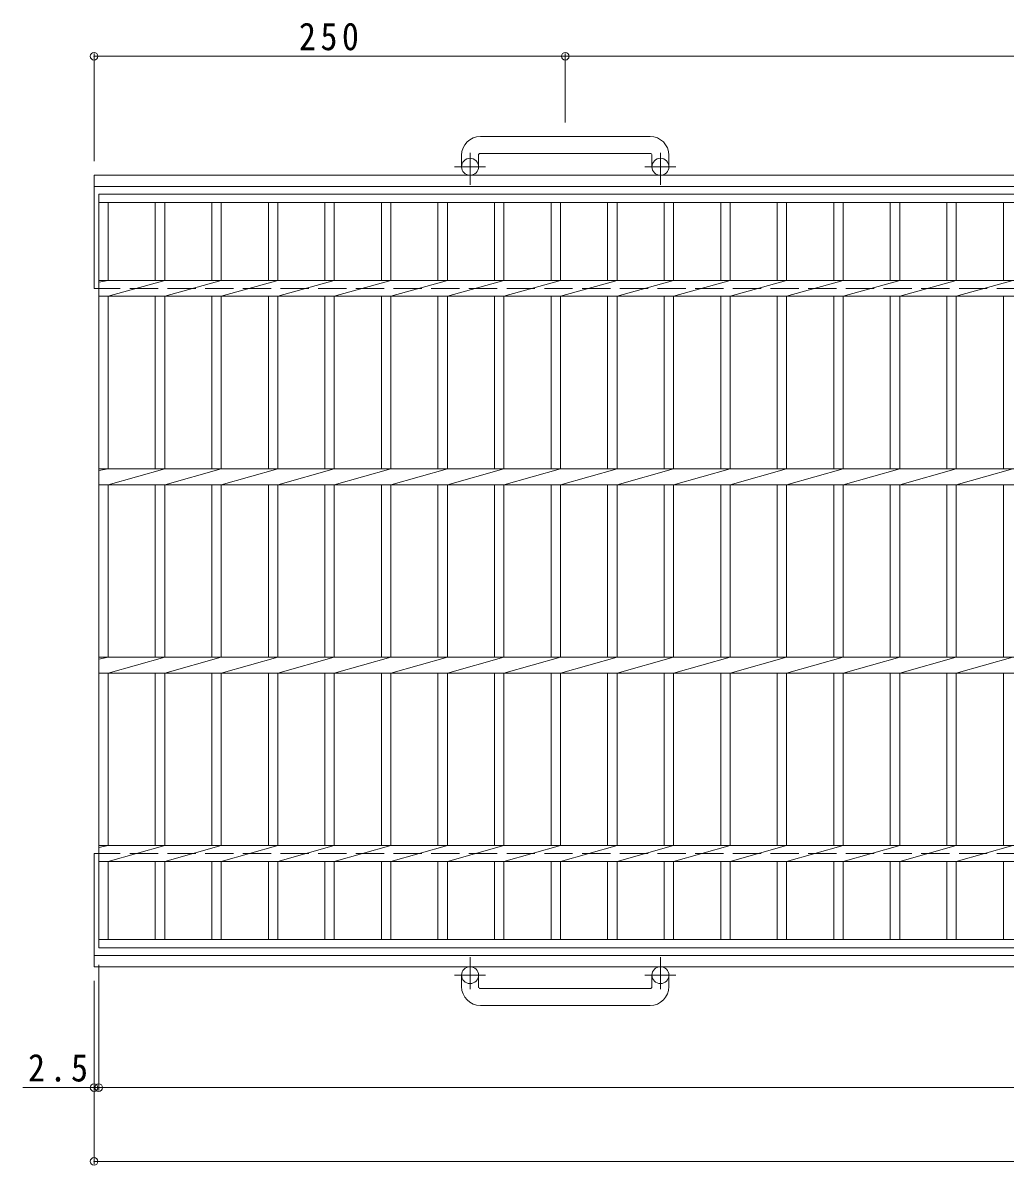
# Model space of a CAD drawing. Units: millimetres, scale not verified. Extents: x -902 to 876, y -687 to 609.
# Drawn here: x -902 to -381, y -115 to 491 of the extents above; entities that cross this region are included whole.
import ezdxf

# ---------------------------------------------------------------- set-up
doc = ezdxf.new("R2010")
doc.units = ezdxf.units.MM
doc.header["$LTSCALE"] = 5
doc.header["$PDMODE"] = 32
doc.header["$PDSIZE"] = 4
doc.linetypes.add('CHAIN1', pattern=[8, 5, -1, 1, -1])
doc.linetypes.add('DASHED3', pattern=[4, 3, -1])
for name, color, linetype, lineweight in [('A-1_ピット', 2, 'Continuous', 9), ('A-2_蓋', 3, 'Continuous', 9), ('A-4_寸法', 7, 'Continuous', 9)]:
    doc.layers.add(name, color=color, linetype=linetype, lineweight=lineweight)
doc.styles.add('ＭＳ ゴシック', font='')
doc.styles.get('ＭＳ ゴシック').set_extended_font_data('MS Gothic')

msp = doc.modelspace()

# ---------------------------------------------------------------- linework, layer by layer
at = {"layer": 'A-1_ピット'}
for p, q in [((-569.263, 430.537), (-659.263, 430.537)), ((-669.263, 420.538), (-669.263, 414.437)), ((-660.263, 420.538), (-660.263, 414.437)), ((-659.263, 421.538), (-569.263, 421.538)), ((-568.263, 420.538), (-568.263, 414.437)), ((-559.263, 420.538), (-559.263, 414.437)), ((289.683, 409.937), (-864.263, 409.937)), ((-864.263, 349.937), (-864.263, 409.937)), ((289.683, 403.937), (-864.263, 403.937)), ((-864.263, -10.062), (-864.263, 49.937)), ((289.683, -4.062), (-864.263, -4.062)), ((289.683, -10.062), (-864.263, -10.062)), ((-669.263, -20.663), (-669.263, -14.562)), ((-660.263, -20.663), (-660.263, -14.562)), ((-568.263, -20.663), (-568.263, -14.562)), ((-559.263, -20.663), (-559.263, -14.562)), ((-659.263, -21.662), (-569.263, -21.662)), ((-569.263, -30.663), (-659.263, -30.663))]:
    msp.add_line(p, q, dxfattribs=at)
at = {"layer": 'A-1_ピット', "linetype": 'CHAIN1'}
for p, q in [((-664.763, 404.829), (-664.763, 421.928)), ((-563.763, 404.829), (-563.763, 421.928)), ((-656.6, 414.437), (-673.007, 414.437)), ((-555.6, 414.437), (-572.007, 414.437)), ((-664.763, -4.956), (-664.763, -22.052)), ((-563.763, -4.956), (-563.763, -22.052)), ((-656.6, -14.562), (-673.007, -14.562)), ((-555.6, -14.562), (-572.007, -14.562))]:
    msp.add_line(p, q, dxfattribs=at)
at = {"layer": 'A-1_ピット', "linetype": 'DASHED3'}
for p, q in [((289.683, 349.937), (-864.263, 349.937)), ((289.683, 49.937), (-864.263, 49.937))]:
    msp.add_line(p, q, dxfattribs=at)
at = {"layer": 'A-1_ピット'}
for centre in [(-664.763, 414.437), (-563.763, 414.437), (-664.763, -14.562), (-563.763, -14.562)]:
    msp.add_circle(centre, 4.5, dxfattribs=at)
for centre, radius, start, end in [((-659.263, 420.538), 10, 90, 180), ((-569.263, 420.538), 10, 0, 90), ((-659.263, 420.538), 1, 90, 180), ((-569.263, 420.538), 1, 0, 90), ((-659.263, -20.663), 10, 180, 270), ((-659.263, -20.663), 1, 180, 270), ((-569.263, -20.663), 10, 270, 0), ((-569.263, -20.663), 1, 270, 0)]:
    msp.add_arc(centre, radius, start, end, dxfattribs=at)
at = {"layer": 'A-2_蓋'}
for p, q in [((-861.763, 399.937), (133.238, 399.937)), ((-861.763, -0.062), (-861.763, 399.937)), ((-861.763, 395.438), (133.238, 395.438)), ((-856.762, 354.178), (-856.762, 395.438)), ((-831.762, 395.438), (-831.762, 354.178)), ((-826.763, 395.438), (-826.763, 354.178)), ((-801.762, 395.438), (-801.762, 354.178)), ((-796.762, 395.438), (-796.762, 354.178)), ((-771.763, 395.438), (-771.763, 354.178)), ((-766.763, 395.438), (-766.763, 354.178)), ((-741.762, 395.438), (-741.762, 354.178)), ((-736.763, 395.438), (-736.763, 354.178)), ((-711.763, 395.438), (-711.763, 354.178)), ((-706.762, 395.438), (-706.762, 354.178)), ((-681.762, 395.438), (-681.762, 354.178)), ((-676.763, 395.438), (-676.763, 354.178)), ((-651.762, 395.438), (-651.762, 354.178)), ((-646.763, 395.438), (-646.763, 354.178)), ((-621.763, 395.438), (-621.763, 354.178)), ((-616.763, 395.438), (-616.763, 354.178)), ((-591.762, 395.438), (-591.762, 354.178)), ((-586.763, 395.438), (-586.763, 354.178)), ((-561.762, 395.438), (-561.762, 354.178)), ((-556.763, 395.438), (-556.763, 354.178)), ((-531.763, 395.438), (-531.763, 354.178)), ((-526.762, 395.438), (-526.762, 354.178)), ((-501.763, 395.438), (-501.763, 354.178)), ((-496.763, 395.438), (-496.763, 354.178)), ((-471.762, 395.438), (-471.762, 354.178)), ((-466.763, 395.438), (-466.763, 354.178)), ((-441.762, 395.438), (-441.762, 354.178)), ((-436.762, 395.438), (-436.762, 354.178)), ((-411.762, 395.438), (-411.762, 354.178)), ((-406.763, 395.438), (-406.763, 354.178)), ((-381.762, 395.438), (-381.762, 354.178)), ((-861.763, 354.178), (133.238, 354.178)), ((-856.762, 354.178), (-861.763, 353.178)), ((-826.763, 354.178), (-856.762, 345.698)), ((-796.762, 354.178), (-826.763, 345.698)), ((-766.763, 354.178), (-796.762, 345.698)), ((-736.763, 354.178), (-766.763, 345.698)), ((-706.762, 354.178), (-736.763, 345.698)), ((-676.763, 354.178), (-706.762, 345.698)), ((-646.763, 354.178), (-676.763, 345.698)), ((-616.762, 354.178), (-646.763, 345.698)), ((-586.763, 354.178), (-616.763, 345.698)), ((-556.763, 354.178), (-586.763, 345.698)), ((-526.762, 354.178), (-556.763, 345.698)), ((-496.763, 354.178), (-526.762, 345.698)), ((-466.763, 354.178), (-496.763, 345.698)), ((-436.762, 354.178), (-466.763, 345.698)), ((-406.762, 354.178), (-436.762, 345.698)), ((-376.762, 354.178), (-406.763, 345.698)), ((-861.763, 345.698), (133.238, 345.698)), ((-856.762, 254.178), (-856.762, 345.698)), ((-831.762, 345.698), (-831.762, 254.178)), ((-826.763, 345.698), (-826.763, 254.178)), ((-801.762, 345.698), (-801.762, 254.178)), ((-796.762, 345.698), (-796.762, 254.178)), ((-771.763, 345.698), (-771.763, 254.178)), ((-766.763, 345.698), (-766.763, 254.178)), ((-741.762, 345.698), (-741.762, 254.178)), ((-736.763, 345.698), (-736.763, 254.178)), ((-711.763, 345.698), (-711.763, 254.178)), ((-706.762, 345.698), (-706.762, 254.178)), ((-681.762, 345.698), (-681.762, 254.178)), ((-676.763, 345.698), (-676.763, 254.178)), ((-651.762, 345.698), (-651.762, 254.178)), ((-646.763, 345.698), (-646.763, 254.178)), ((-621.763, 345.698), (-621.763, 254.178)), ((-616.763, 345.698), (-616.763, 254.178)), ((-591.762, 345.698), (-591.762, 254.178)), ((-586.763, 345.698), (-586.763, 254.178)), ((-561.762, 345.698), (-561.762, 254.178)), ((-556.763, 345.698), (-556.763, 254.178)), ((-531.763, 345.698), (-531.763, 254.178)), ((-526.762, 345.698), (-526.762, 254.178)), ((-501.763, 345.698), (-501.763, 254.178)), ((-496.763, 345.698), (-496.763, 254.178)), ((-471.762, 345.698), (-471.762, 254.178)), ((-466.763, 345.698), (-466.763, 254.178)), ((-441.762, 345.698), (-441.762, 254.178)), ((-436.762, 345.698), (-436.762, 254.178)), ((-411.762, 345.698), (-411.762, 254.178)), ((-406.763, 345.698), (-406.763, 254.178)), ((-381.762, 345.698), (-381.762, 254.178)), ((-861.763, 254.178), (133.238, 254.178)), ((-856.762, 254.178), (-861.763, 253.178)), ((-826.763, 254.178), (-856.762, 245.697)), ((-796.762, 254.178), (-826.763, 245.697)), ((-766.763, 254.178), (-796.762, 245.697)), ((-736.763, 254.178), (-766.763, 245.697)), ((-706.762, 254.178), (-736.763, 245.697)), ((-676.763, 254.178), (-706.762, 245.697)), ((-646.763, 254.178), (-676.763, 245.697)), ((-616.762, 254.178), (-646.763, 245.697)), ((-586.763, 254.178), (-616.763, 245.697)), ((-556.763, 254.178), (-586.763, 245.697)), ((-526.762, 254.178), (-556.763, 245.697)), ((-496.763, 254.178), (-526.762, 245.697)), ((-466.763, 254.178), (-496.763, 245.697)), ((-436.762, 254.178), (-466.763, 245.697)), ((-406.762, 254.178), (-436.762, 245.697)), ((-376.762, 254.178), (-406.763, 245.697)), ((-861.763, 245.697), (133.238, 245.697)), ((-856.762, 154.178), (-856.762, 245.697)), ((-831.762, 245.697), (-831.762, 154.178)), ((-826.763, 245.697), (-826.763, 154.178)), ((-801.762, 245.697), (-801.762, 154.178)), ((-796.762, 245.697), (-796.762, 154.178)), ((-771.763, 245.697), (-771.763, 154.178)), ((-766.763, 245.697), (-766.763, 154.178)), ((-741.762, 245.697), (-741.762, 154.178)), ((-736.763, 245.697), (-736.763, 154.178)), ((-711.763, 245.697), (-711.763, 154.178)), ((-706.762, 245.697), (-706.762, 154.178)), ((-681.762, 245.697), (-681.762, 154.178)), ((-676.763, 245.697), (-676.763, 154.178)), ((-651.762, 245.697), (-651.762, 154.178)), ((-646.763, 245.697), (-646.763, 154.178)), ((-621.763, 245.697), (-621.763, 154.178)), ((-616.763, 245.697), (-616.763, 154.178)), ((-591.762, 245.697), (-591.762, 154.178)), ((-586.763, 245.697), (-586.763, 154.178)), ((-561.762, 245.697), (-561.762, 154.178)), ((-556.763, 245.697), (-556.763, 154.178)), ((-531.763, 245.697), (-531.763, 154.178)), ((-526.762, 245.697), (-526.762, 154.178)), ((-501.763, 245.697), (-501.763, 154.178)), ((-496.763, 245.697), (-496.763, 154.178)), ((-471.762, 245.697), (-471.762, 154.178)), ((-466.763, 245.697), (-466.763, 154.178)), ((-441.762, 245.697), (-441.762, 154.178)), ((-436.762, 245.697), (-436.762, 154.178)), ((-411.762, 245.697), (-411.762, 154.178)), ((-406.763, 245.697), (-406.763, 154.178)), ((-381.762, 245.697), (-381.762, 154.178)), ((-861.763, 154.178), (133.238, 154.178)), ((-856.762, 154.178), (-861.763, 153.178)), ((-826.763, 154.178), (-856.762, 145.697)), ((-796.762, 154.178), (-826.763, 145.697)), ((-766.763, 154.178), (-796.762, 145.697)), ((-736.763, 154.178), (-766.763, 145.697)), ((-706.762, 154.178), (-736.763, 145.697)), ((-676.763, 154.178), (-706.762, 145.697)), ((-646.763, 154.178), (-676.763, 145.697)), ((-616.762, 154.178), (-646.763, 145.697)), ((-586.763, 154.178), (-616.763, 145.697)), ((-556.763, 154.178), (-586.763, 145.697)), ((-526.762, 154.178), (-556.763, 145.697)), ((-496.763, 154.178), (-526.762, 145.697)), ((-466.763, 154.178), (-496.763, 145.697)), ((-436.762, 154.178), (-466.763, 145.697)), ((-406.762, 154.178), (-436.762, 145.697)), ((-376.762, 154.178), (-406.763, 145.697)), ((-861.763, 145.697), (133.238, 145.697)), ((-856.762, 54.178), (-856.762, 145.697)), ((-831.762, 145.697), (-831.762, 54.178)), ((-826.763, 145.697), (-826.763, 54.178)), ((-801.762, 145.697), (-801.762, 54.178)), ((-796.762, 145.697), (-796.762, 54.178)), ((-771.763, 145.697), (-771.763, 54.178)), ((-766.763, 145.697), (-766.763, 54.178)), ((-741.762, 145.697), (-741.762, 54.178)), ((-736.763, 145.697), (-736.763, 54.178)), ((-711.763, 145.697), (-711.763, 54.178)), ((-706.762, 145.697), (-706.762, 54.178)), ((-681.762, 145.697), (-681.762, 54.178)), ((-676.763, 145.697), (-676.763, 54.178)), ((-651.762, 145.697), (-651.762, 54.178)), ((-646.763, 145.697), (-646.763, 54.178)), ((-621.763, 145.697), (-621.763, 54.178)), ((-616.763, 145.697), (-616.763, 54.178)), ((-591.762, 145.697), (-591.762, 54.178)), ((-586.763, 145.697), (-586.763, 54.178)), ((-561.762, 145.697), (-561.762, 54.178)), ((-556.763, 145.697), (-556.763, 54.178)), ((-531.763, 145.697), (-531.763, 54.178)), ((-526.762, 145.697), (-526.762, 54.178)), ((-501.763, 145.697), (-501.763, 54.178)), ((-496.763, 145.697), (-496.763, 54.178)), ((-471.762, 145.697), (-471.762, 54.178)), ((-466.763, 145.697), (-466.763, 54.178)), ((-441.762, 145.697), (-441.762, 54.178)), ((-436.762, 145.697), (-436.762, 54.178)), ((-411.762, 145.697), (-411.762, 54.178)), ((-406.763, 145.697), (-406.763, 54.178)), ((-381.762, 145.697), (-381.762, 54.178)), ((-861.763, 54.178), (133.238, 54.178)), ((-856.762, 54.178), (-861.763, 53.178)), ((-826.763, 54.178), (-856.762, 45.697)), ((-796.762, 54.178), (-826.763, 45.697)), ((-766.763, 54.178), (-796.762, 45.697)), ((-736.763, 54.178), (-766.763, 45.697)), ((-706.762, 54.178), (-736.763, 45.697)), ((-676.763, 54.178), (-706.762, 45.697)), ((-646.763, 54.178), (-676.763, 45.697)), ((-616.762, 54.178), (-646.763, 45.697)), ((-586.763, 54.178), (-616.763, 45.697)), ((-556.763, 54.178), (-586.763, 45.697)), ((-526.762, 54.178), (-556.763, 45.697)), ((-496.763, 54.178), (-526.762, 45.697)), ((-466.763, 54.178), (-496.763, 45.697)), ((-436.762, 54.178), (-466.763, 45.697)), ((-406.762, 54.178), (-436.762, 45.697)), ((-376.762, 54.178), (-406.763, 45.697)), ((-861.763, 45.697), (133.238, 45.697)), ((-856.762, 4.437), (-856.762, 45.697)), ((-831.762, 45.697), (-831.762, 4.437)), ((-826.763, 45.697), (-826.763, 4.437)), ((-801.762, 45.697), (-801.762, 4.437)), ((-796.762, 45.697), (-796.762, 4.437)), ((-771.763, 45.697), (-771.763, 4.437)), ((-766.763, 45.697), (-766.763, 4.437)), ((-741.762, 45.697), (-741.762, 4.437)), ((-736.763, 45.697), (-736.763, 4.437)), ((-711.763, 45.697), (-711.763, 4.437)), ((-706.762, 45.697), (-706.762, 4.437)), ((-681.762, 45.697), (-681.762, 4.437)), ((-676.763, 45.697), (-676.763, 4.437)), ((-651.762, 45.697), (-651.762, 4.437)), ((-646.763, 45.697), (-646.763, 4.437)), ((-621.763, 45.697), (-621.763, 4.437)), ((-616.763, 45.697), (-616.763, 4.437)), ((-591.762, 45.697), (-591.762, 4.437)), ((-586.763, 45.697), (-586.763, 4.437)), ((-561.762, 45.697), (-561.762, 4.437)), ((-556.763, 45.697), (-556.763, 4.437)), ((-531.763, 45.697), (-531.763, 4.437)), ((-526.762, 45.697), (-526.762, 4.437)), ((-501.763, 45.697), (-501.763, 4.437)), ((-496.763, 45.697), (-496.763, 4.437)), ((-471.762, 45.697), (-471.762, 4.437)), ((-466.763, 45.697), (-466.763, 4.437)), ((-441.762, 45.697), (-441.762, 4.437)), ((-436.762, 45.697), (-436.762, 4.437)), ((-411.762, 45.697), (-411.762, 4.437)), ((-406.763, 45.697), (-406.763, 4.437)), ((-381.762, 45.697), (-381.762, 4.437)), ((133.238, 4.437), (-861.763, 4.437)), ((133.238, -0.062), (-861.763, -0.062))]:
    msp.add_line(p, q, dxfattribs=at)
at = {"layer": 'A-4_寸法'}
for p, q in [((-864.263, 417.437), (-864.263, 474.597)), ((-864.263, 473.097), (-614.263, 473.097)), ((-614.263, 438.037), (-614.263, 474.597)), ((-614.263, 473.097), (-114.262, 473.097)), ((-861.763, -9.062), (-861.763, -75.718)), ((-864.263, -17.562), (-864.263, -114.889)), ((-902.031, -74.218), (-861.763, -74.218)), ((-864.263, -81.718), (-864.263, -75.718)), ((-861.763, -74.218), (133.237, -74.218)), ((-864.263, -113.389), (291.16, -113.389))]:
    msp.add_line(p, q, dxfattribs=at)
for p in [(-864.263, 473.097), (-614.263, 473.097), (-864.263, -74.218), (-861.763, -74.218), (-864.263, -113.389)]:
    msp.add_point(p, dxfattribs=at)

# ---------------------------------------------------------------- texts
at = {"layer": 'A-4_寸法', "color": 2, "char_height": 14.66, "attachment_point": 7, "style": 'ＭＳ ゴシック'}
for s, insert in [('\\T1.27;\\W0.9;250', (-755.513, 476.097)), ('\\T1.27;\\W0.9;2.5', (-899.263, -71.218))]:
    msp.add_mtext(s, dxfattribs=dict(at, insert=insert))

doc.saveas('drawing.dxf')
